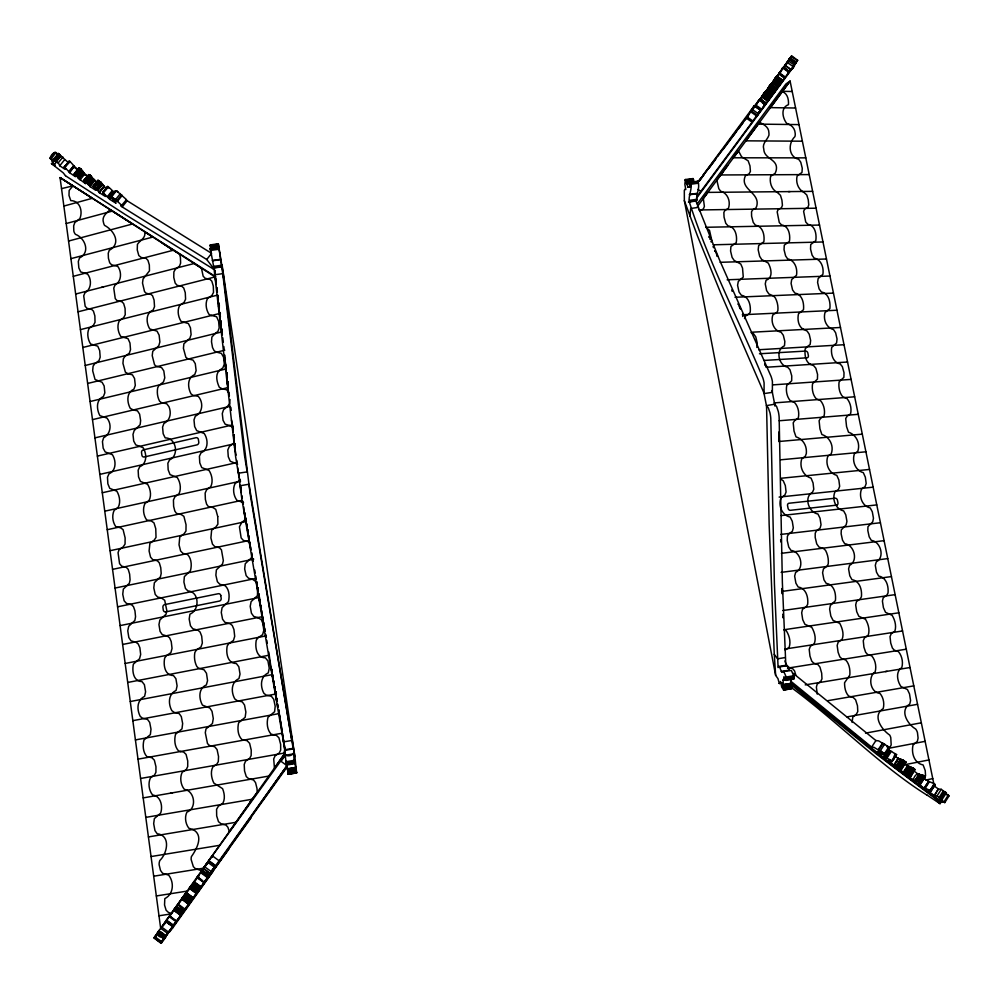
<?xml version="1.0" encoding="UTF-8"?>
<svg xmlns="http://www.w3.org/2000/svg" width="999" height="999" viewBox="0 0 999 999"><rect width="100%" height="100%" fill="white"/><g stroke="black" fill="none" stroke-linecap="round" stroke-linejoin="round"><path stroke-width="1.5" d="M249.038 537.462L248.926 536.625L249.238 538.436M738.835 305.682L740.009 308.204A6.181 1.548 82.2 0 0 739.772 307.655M217.258 864.547L193.269 897.764L186.613 892.894L190.247 887.799M273.227 680.606L271.79 672.19L272.24 674.625M293.032 748.363C298.152 756.405 281.194 759.452 284.727 749.762L293.032 748.363L293.294 749.325L250.162 494.105L223.314 274.413L218.294 243.731L210.302 244.93L211.301 252.36M240.235 480.894L240.272 481.83M782.417 594.118L782.342 590.446A5.544 1.374 79.9 0 0 782.167 589.01L782.067 588.573M210.727 247.777L218.681 246.528L222.752 273.651L244.505 455.444L247.165 471.89L238.324 473.226L235.639 456.78L213.936 267.969L221.89 266.858M945.578 793.218L949.05 795.891L944.779 802.609L940.696 799.25A9.278 1.523 33 0 1 941.17 799.275L942.169 799.375L946.365 792.744L944.579 791.633L940.396 798.376L936.4 795.566L934.165 795.554L928.733 791.383L928.858 790.384L930.818 791.408L935.101 784.69L934.34 783.74L928.67 781.38L924.137 788.261L918.019 783.616L919.342 783.653L918.893 782.729L920.728 783.815L924.987 777.234L922.951 775.236L920.691 774.65L916.445 781.268L920.691 774.65M709.053 237.375L709.14 236.301L709.527 237.225M227.585 381.968L228.247 387.887L227.385 382.08M91.708 177.023L87.025 183.254L91.359 176.623M684.352 200.674L775.649 675.386L777.984 678.658L779.307 683.478L780.581 681.518L781.717 687.137L783.803 690.034L783.216 684.352A4.271 1.011 79.2 0 0 783.091 681.805L783.99 676.685L786.138 680.369L794.043 679.033L794.267 677.06L791.37 670.454L781.505 671.74L779.57 666.932L778.82 666.47L778.096 667.557L774.412 583.853L770.803 418.693A9.678 2.498 81.3 0 0 769.929 412.649L768.306 407.854L766.42 405.519L764.035 393.481A14.286 3.646 81.5 0 0 763.211 391.196L720.916 293.556L697.577 236.226L684.352 200.674L684.315 190.359L685.114 189.148L685.801 189.585L684.852 184.39L685.364 179.52L693.156 178.546L693.993 182.48M193.269 897.764L191.246 900.286L184.565 895.341L183.604 896.503M688.398 202.073L695.916 201.024L719.367 259.59L770.991 376.248A9.653 2.522 81.6 0 1 772.427 381.668L772.364 392.345L764.06 393.594L764.098 382.929A9.653 2.485 81.6 0 0 762.687 377.497C738.486 319.618 707.829 260.102 689.235 201.698C688.061 196.079 693.768 185.352 689.66 182.829C690.846 185.939 688.723 189.46 687.399 185.739A4.071 0.924 83.1 0 0 686.713 183.941L685.364 179.52M695.916 201.024L696.753 200.649C695.679 194.081 700.948 187.125 697.489 181.144M234.74 444.705L234.615 443.656M244.668 513.461L245.242 517.457M221.278 327.759L220.392 321.441A19.568 0.674 81.1 0 1 220.379 321.154M782.317 591.246L782.279 591.233A6.181 1.536 79.9 0 1 782.317 592.007L782.055 593.169L781.68 592.407M258.654 594.417L259.253 598.726M756.842 347.452L757.267 343.156L755.768 336.85L753.583 333.791L751.086 332.605M689.897 216.121L690.696 208.466L698.226 207.417M715.821 252.447L716.932 254.982A5.994 1.436 82.6 0 0 716.795 254.658M742.707 316.483L742.994 313.773M230.045 399.525L229.57 403.733L226.935 407.043M260.876 607.13L260.464 604.857L261.226 609.527M912.149 767.682L907.841 774.237L912.075 767.682L914.884 769.417L910.913 776.36L908.915 775.336L907.966 776.198L915.234 781.118L919.018 774.125L920.966 774.999M765.946 367.132L765.858 366.708A5.732 1.486 81.7 0 0 765.696 366.158M285.289 755.569L286.301 765.109L294.693 763.686L294.268 759.59L296.603 772.901L288.286 774.325L286.738 764.784M213.936 267.969L210.227 248.227L211.288 253.534M81.144 169.106L82.605 171.166L77.76 177.16L76.349 175.1L81.144 169.106L79.77 168.257L74.613 174.163L79.421 168.107L74.937 174.188M80.42 169.468L78.834 168.019L74.013 173.938L75.612 175.325L74.788 175.212L75.437 176.686L69.393 172.615L74.425 166.371L70.005 161.463L64.473 167.57L65.722 168.744L65.122 169.38L59.628 165.684L58.666 163.461L53.409 159.328L58.404 153.484L59.84 154.733L55.02 160.802M778.721 440.684L778.833 439.448A4.558 1.186 81.1 0 0 778.808 438.623L778.945 434.016A5.757 1.511 81.2 0 0 778.82 432.517L778.745 432.08M218.294 243.731L218.681 246.528M252.185 554.395L251.398 557.842L245.242 563.748L244.655 568.968L246.154 575.624L248.614 578.309L252.31 579.158M777.784 75.212L782.866 67.645L788.948 71.903L780.956 83.342L782.879 80.245L776.81 75.974L775.761 77.273L781.905 81.456L782.879 80.245M210.302 244.93L211.313 250.012M910.976 767.269L906.742 773.825M165.884 937.012L161.326 943.068L154.658 938.236L155.394 937.149M296.603 772.901L294.892 756.68L222.078 264.822M744.53 318.594L745.104 316.258L749.063 313.948L750.224 312.1C750.923 305.469 749.025 296.528 741.333 295.229L739.023 291.97L737.587 285.302L738.298 281.456L743.268 277.048L742.532 268.107L740.783 264.061L734.165 260.439L732.105 257.405L730.569 251.011L730.918 246.516L736.226 242.657C737.399 236.301 735.639 226.86 727.996 225.861L725.761 223.264L724.05 217.17L723.863 212.487L724.949 210.364L728.396 208.404C730.881 201.686 727.809 193.107 720.616 191.184L718.793 188.674L716.845 180.207L727.684 165.559M778.77 436.388L778.858 435.614A6.419 1.673 81.2 0 0 778.845 434.815L778.908 434.84M784.727 78.197L778.696 73.951M288.286 774.325L287.562 767.707M934.34 783.74L930.131 790.321L930.893 791.295M180.382 915.196L181.643 913.536L180.382 915.196L173.689 910.289L174.987 908.591L174.326 909.54M786.138 680.369L786.188 677.035L784.552 673.189L783.503 671.778L781.505 671.74M722.814 172.14L722.577 172.74A4.495 3.521 58.3 0 1 721.927 173.626L721.428 174.026M166.321 920.878L166.895 919.904L166.396 920.591M173.701 910.289L182.293 898.938M783.803 690.034L791.633 688.698L791.058 683.016A4.271 1.036 79.2 0 0 790.933 680.481L790.896 678.833M153.958 937.899L157.38 933.091L164.061 937.999L160.577 942.919L153.983 937.899L156.156 935.052M689.497 183.554L686.488 183.966L689.572 183.429M249.625 803.021L249.95 802.259A4.958 4.483 88.5 0 1 250.774 801.073L257.28 792.244L256.968 788.298L255.532 782.604L253.534 779.994L248.626 778.646L246.278 776.585L244.543 770.991L244.218 764.485L245.504 761.226L249.7 758.266L251.149 755.569L251.236 750.124L249.625 743.331L247.178 740.734L241.933 739.572C237.7 735.401 237.3 728.296 238.649 722.776L245.155 717.319L245.879 712.075L244.518 705.007L242.307 701.885L237.088 700.586L234.815 698.938C230.931 692.107 231.019 682.18 238.936 678.608L240.035 674.1L238.823 666.783L236.351 663.511C227.472 663.548 225.824 652.934 227.21 646.016L228.696 643.731L233.441 640.446L234.703 636.363L233.941 629.507L232.292 625.524L230.17 623.788L224.875 622.277L222.565 619.23L221.278 612.474L222.09 607.629L228.446 601.623C229.708 596.341 229.37 589.535 225.125 585.676L219.842 584.29L217.382 581.718L215.871 575.187L216.383 569.867L222.527 563.948L223.339 560.576L221.453 549.862L219.505 547.752L214.698 546.553L212.462 544.105L210.901 537.962L211.626 530.144L215.909 526.972L217.894 524.163L217.745 516.595M768.406 87.962L770.666 84.278L776.648 88.761L774.05 92.445L768.006 88.087L770.666 84.291M760.251 98.801L766.308 103.247L759.914 99.326L763.985 93.244M181.319 913.785L199.138 889.972A485.127 18.394 -53.6 0 0 206.006 880.344L225.449 853.021M781.73 69.78L790.122 57.717L796.191 61.975L795.167 63.611M752.909 121.004L760.601 109.902L757.092 115.172A25.125 0.774 -54.8 0 1 756.867 115.547L757.567 114.635L755.793 117.345A71.016 2.198 -54.9 0 0 757.567 115.01L760.689 110.14L754.545 105.832L752.497 108.491L754.545 105.832M782.654 67.932L788.81 72.203L787.649 74.151L796.191 61.963M792.507 68.644L794.442 65.734M759.24 100.287L760.227 98.976L765.996 103.584L771.178 96.016M795.042 63.599L788.998 59.353L791.683 55.869L797.652 60.302L792.894 67.67M924.35 778.583L925.549 775.823L925.236 770.604L923.113 764.934C914.172 763.261 911.088 752.934 913.074 744.942L917.332 741.37L918.081 738.074L917.469 732.667A8.704 6.781 77.2 0 0 915.646 728.995C907.517 724.287 899.262 710.426 909.764 704.045L910.576 700.561L909.515 693.905L907.442 689.522L900.923 686.475C897.626 681.68 895.728 673.551 900.124 668.818M166.146 920.691L169.88 915.983L176.423 921.19L180.719 915.234L181.231 913.898L174.538 908.99M166.296 921.041C164.423 927.347 148.714 935.002 164.061 937.999M772.964 81.593C790.059 89.46 768.543 84.428 774.2 79.745C790.833 88.049 769.18 82.617 775.724 77.323M181.593 899.3L182.904 897.614L182.667 898.401M184.553 895.391L186.501 892.869A18.407 0.649 -53.8 0 1 186.613 892.844M775.686 77.685L776.81 75.974M193.694 882.966L199.076 875.386L197.065 877.609L203.759 882.517L205.707 880.269L200.349 887.836L201.061 886.762L194.293 882.005L191.646 885.314L191.933 884.727L198.626 889.622L198.289 890.221L201.061 886.762M183.903 896.115L190.622 900.986L191.234 900.286M769.692 85.577C789.16 99.263 758.154 75.162 776.76 88.561M797.677 60.227L795.216 63.549M781.842 81.543L780.157 84.141M768.443 87.437L774.537 91.708M174.213 909.527L180.819 914.547M795.666 62.8L789.535 58.504M765.159 92.358L768.006 88.087M927.234 795.279C881.205 766.733 835.688 719.967 790.821 687.175M781.842 69.443C781.93 65.584 788.523 68.968 788.81 72.203M765.097 104.321L759.565 112.338M702.984 175.162L754.432 105.569L761.038 110.115M762.712 95.642L762.137 96.404L765.072 91.721L771.191 96.004L768.219 100.674L774.038 92.482M172.577 926.498L165.547 921.59L166.071 920.791L172.602 925.948L173.564 924.799L172.577 926.498L165.597 935.813L158.941 930.856M181.131 914.073L174.488 909.078M188.936 903.808L189.585 902.509L188.287 904.195L190.622 900.986L183.804 896.24M786.837 63.461L787.774 62.1M789.16 71.666L783.104 67.395M172.352 926.31L165.709 921.328L166.296 920.716M756.655 103.759L756.218 104.333L759.14 99.65L753.82 107.442M158.067 931.93C165.784 939.847 169.418 936.338 158.891 930.931M194.393 881.88L193.731 882.891M183.379 911.213L176.336 906.705L183.404 911.138M184.353 895.579L191.096 900.399M789.11 59.378L790.122 57.73M188.336 904.12L181.681 899.137L182.405 898.076L183.554 896.528L190.334 901.335M775.761 89.885L774.487 92.183L780.269 84.003M765.271 103.958C765.084 106.244 761.862 99.126 759.09 99.713M762.999 94.543L769.13 98.814M774.35 79.458L780.456 83.679M776.573 76.224L782.617 80.569M792.869 67.732L696.59 198.089M181.93 898.775L188.636 903.645M157.205 933.241L163.898 938.148L156.855 933.516M177.61 905.231L177.198 905.856L177.697 905.231C179.708 905.256 184.178 912.05 184.228 910.189M195.442 894.729L198.314 890.534L195.991 893.306L189.348 888.311L191.933 884.727M788.049 60.764L794.155 64.935M746.827 116.733L752.959 121.041L697.177 196.366M205.344 866.57L197.065 877.609M775.661 77.847L774.899 79.096L775.873 77.797M195.991 893.306L197.352 891.42L190.659 886.525M182.33 898.176L189.048 903.046L182.467 897.989M164.735 936.9L163.898 938.148M771.053 84.366L773.214 81.281M781.742 81.868L775.586 77.51M172.839 925.598L176.661 920.766M784.977 65.322L790.983 69.63L785.027 65.26M788.236 61.426L788.711 60.714M210.402 873.126L209.977 873.713L203.571 868.306M937.05 795.916L941.245 789.335L944.592 791.795M943.156 791.133L938.948 797.739M940.396 798.376L944.817 791.658M940.608 798.226L945.079 791.782M940.883 798.351L945.404 791.97M927.272 795.204L940.022 803.671L941.807 801.123M944.167 801.548L948.363 794.979M924.112 788.186L928.67 781.38M930.169 790.384L924.737 788.111L928.945 781.568M925.099 788.411L929.295 781.855M930.169 790.571L934.39 784.003M930.369 791.183L934.702 784.252M930.681 791.108L934.902 784.527M930.831 791.208L935.126 784.852L933.528 784.24M183.104 911.612L179.783 909.127M789.672 59.203L788.898 60.39M910.551 775.973L909.552 775.037L913.798 768.468M909.864 775.311L914.01 768.681M910.239 775.524L914.322 768.855M914.859 769.43L910.876 776.285M913.286 780.194C914.847 771.965 923.563 771.628 916.083 779.807M914.834 780.731L919.018 774.125M915.047 781.081L919.267 774.537M920.828 774.7C911.013 784.59 918.181 779.083 920.766 783.803M916.945 781.418L921.165 774.862M917.981 781.767L922.252 775.212M918.655 781.792L922.951 775.236M919.105 782.105L923.338 775.536M919.442 782.292L923.588 775.649M919.779 782.679L924.013 776.111M924.225 776.285L920.079 782.979L924.312 776.41M920.241 783.253L924.525 776.698M920.491 783.691L924.949 777.247M906.555 773.9L903.72 772.302A17.52 2.897 33.2 0 0 903.233 772.377L897.489 767.357L901.847 768.855L906.068 762.212L902.796 759.789L898.413 766.895L896.79 766.021L900.873 759.302L898.138 758.303L893.943 764.997L894.48 765.621L888.086 760.576L889.572 760.139L892.07 761.55L896.54 754.57L894.367 753.246A3.771 0.649 33.3 0 0 892.969 752.484C886.575 745.691 886.313 763.074 880.381 754.37A78.022 13.474 33.1 0 1 878.021 752.372C874.625 749.113 886.9 758.603 878.97 751.698A26.723 4.545 33.5 0 0 879.295 751.673L884.927 755.419L889.197 748.838L887.399 747.115M896.827 766.058L901.036 759.465M897.002 766.208L901.073 759.502M897.464 766.483L901.71 759.927L902.796 759.839L898.413 766.895M901.847 768.855L900.111 767.682L904.295 761.038M900.149 767.756L904.407 761.188M900.586 768.019L904.844 761.45M901.61 768.631L905.856 762.062M903.121 772.439L907.454 765.846A17.507 2.972 33.1 0 1 907.954 765.758L910.776 767.357M903.933 772.327L908.166 765.783M904.157 772.427L908.391 765.883M904.382 772.614L908.603 766.071M904.732 773.051L908.953 766.508M905.181 773.313L909.415 766.77M907.154 774.088L911.3 767.344L912.075 767.682M907.067 773.9L911.65 767.532M907.442 774.075L911.787 767.519M908.054 774.262L912.387 767.744M908.153 774.312L912.674 767.906M908.366 774.437L912.811 767.906M909.552 775.037L908.965 774.737L913.198 768.169M909.265 774.899L913.498 768.331M909.44 774.962L913.685 768.393M209.977 873.713L213.199 869.055L211.214 871.578L204.483 866.645L283.691 756.892A172.565 6.144 -53.8 0 1 285.115 755.519L281.793 760.239M896.54 754.57L892.207 761.163L890.109 759.814A3.771 0.637 33.3 0 0 888.698 759.053L885.813 757.854L890.072 751.298M886.063 758.016L890.321 751.46M886.787 758.378L891.046 751.822M892.095 761.538L891.57 761.063L895.104 755.519M893.606 758.004L895.029 755.818M891.77 761.413C893.943 759.839 895.666 754.195 896.478 754.582M896.79 766.021L894.23 764.984L898.326 758.366M894.442 765.122L898.675 758.578M896.353 765.721L900.599 759.165M896.627 765.871L900.873 759.302M203.759 882.504L212.013 871.44A81.831 2.66 -53.8 0 0 214.036 868.581C216.596 864.959 210.227 873.65 212.412 870.591M790.559 681.006L871.64 747.09L873.913 747.289L878.071 749.812L882.517 743.169L888.161 746.528L888.798 747.04L884.502 753.633L881.23 752.122L884.927 755.419M878.071 749.812L878.883 749.899L883.178 743.306M878.883 749.899L880.381 750.674L884.677 744.08M886.538 752.01L889.197 748.838M883.653 756.98L889.023 748.863M764.984 91.858L764.148 93.119L770.117 97.515M787.761 62.65L787.2 63.499M871.64 747.09L875.911 740.546L793.056 673.239M160.577 942.919L163.199 939.472L161.326 943.068M199.363 888.873L192.682 883.978M181.418 913.648L174.725 908.74M792.494 68.319L791.895 69.231L792.707 68.157M197.59 876.847L201.998 880.194M204.882 866.42L206.493 864.147L205.744 865.009M787.075 63.474L787.749 62.5M770.117 84.977L776.385 89.161M768.256 87.737L774.35 92.008M789.51 59.103L788.611 60.427L789.685 59.066M774.974 91.034L768.943 86.663M164.223 938.648L161.626 941.907L163.037 939.797M156.556 934.652L157.005 933.99L156.531 934.577M213.237 869.255L214.086 868.069A27.847 0.887 -53.9 0 1 214.111 868.069L210.589 872.864M766.308 103.247L762.312 108.616L765.047 104.258L760.202 100.887M156.381 934.914L154.945 937.025L156.393 935.389M789.984 58.404L791.545 56.144M174.4 909.864L169.88 915.983M191.308 886.101L190.347 887.449M163.749 939.647L164.236 938.948M751.76 109.965L750.037 112.462M754.432 105.569L752.047 109.341M785.414 77.135L779.357 72.89M245.954 518.918L241.908 522.415M204.508 866.945L203.272 868.805M774.637 91.533L768.543 87.263M65.472 175.737L125.287 214.548L213.536 269.156A160.714 26.636 38.6 0 0 211.451 265.647L206.743 259.515L122.19 206.93L121.104 205.969L126.511 199.65L116.471 190.709L111.613 196.716L114.198 199.388L110.215 197.178L115.434 201.199A26.186 4.421 38.4 0 0 115.572 201.548L112.587 199.95L116.096 203.197A74.438 12.725 38.8 0 1 113.087 201.411L109.778 199.35L102.86 192.357L107.692 186.376L109.603 187.987A3.684 0.624 38.6 0 1 110.789 189.061L114.198 192.395M203.883 867.969L205.257 866.058M286.301 767.007L273.751 784.752M215.896 276.848L60.052 177.597L160.677 928.396L187.125 891.108L156.331 895.953M211.451 856.817L201.611 870.691L195.379 868.631L193.369 866.707L191.159 859.59A9.553 8.541 87.5 0 1 191.408 856.618C196.728 849.075 204.096 835.451 193.007 829.545M251.398 800.511L229.333 831.618L227.909 827.259L226.061 825.149L221.041 823.738L218.481 821.653L216.671 815.921L216.571 809.352L218.331 806.268L222.914 803.146C225.287 798.701 224.375 793.169 222.577 788.648L213.861 783.091C211.476 778.233 210.24 771.815 212.887 766.857L216.783 764.198L218.294 761.688L218.544 756.543L217.07 749.575L214.698 746.703L209.465 745.516L207.492 743.556L205.294 732.717L205.969 728.958L212.412 723.551L213.287 718.568L212.038 711.363L209.89 708.041L202.46 705.132C198.739 698.513 198.302 688.361 206.343 684.964L207.555 680.669L206.493 673.314L204.096 669.829L198.601 668.231L196.815 666.483A20.442 18.519 -83.9 0 1 194.867 652.497L196.303 650.137L201.011 646.915L202.347 643.006L201.698 636.163L200.1 632.055L198.027 630.244L192.745 628.721L190.459 625.749L189.173 619.055L189.935 614.148C199.875 610.164 199.488 591.695 187.924 590.921L185.452 588.473L183.903 582.042L184.365 576.61L190.447 570.691C191.908 565.422 191.496 558.666 187.612 554.545L182.842 553.321L180.594 550.948L179.033 544.817L179.758 537L183.991 533.841L185.964 531.043L186.039 524.725L183.891 516.346L181.269 514.56L176.436 513.374L174.825 511.038L173.626 506.343L173.439 499.975L174.9 496.828L179.033 493.706C181.418 488.673 180.295 482.117 177.298 477.559L170.042 474.6L168.157 469.78L167.869 463.224L169.518 459.952C179.408 455.631 176.373 437.837 165.172 437.874L163.162 433.728L162.575 427.122L163.898 423.489C170.28 420.367 171.541 413.024 168.981 406.68L166.696 403.708L161.513 402.722L159.578 401.186A19.818 17.77 -71.5 0 1 157.692 387.862L158.878 385.577L163.486 381.93L164.773 377.859L163.811 370.891L161.576 367.57L156.344 366.271L154.545 364.772L152.223 355.632L152.76 351.286L158.779 345.766L159.877 341.983L159.128 335.152L157.043 331.144L149.788 328.983C146.066 322.989 145.467 312.987 153.122 310.065L154.533 306.631L154.071 300.025L152.522 295.679L150.512 294.106L146.316 293.344L144.543 291.646L142.507 283.042L143.044 279.008L149.475 270.841L149.338 264.947L147.952 260.352L146.079 258.354L141.184 257.48L138.811 255.544L137.25 249.925L137.425 244.38C139.985 240.185 146.341 238.037 144.605 231.756L152.859 237.063L70.917 258.654M190.409 887.587L191.221 886.438L190.359 887.449M282.342 772.826L286.8 766.508M286.838 767.357L221.666 858.116M160.677 928.396L285.165 752.934L279.583 715.047M208.966 860.726L215.672 865.634L285.127 768.306M261.975 801.36L273.988 784.627M234.94 839.447L287.013 765.671L280.269 760.763M251.311 817.494L213.274 870.391M228.808 849.237L164.498 938.273M211.214 871.578L215.672 865.634M213.049 871.415L172.69 927.959M161.875 927.209L168.531 932.092M785.052 66.571L785.664 65.709M189.785 902.784L194.83 895.778M186.064 908.353L188.774 904.582M175.087 908.203L181.781 913.111M186.451 907.654L161.738 941.707M181.855 914.023L162.762 940.471M169.518 931.967L172.59 928.059M205.594 865.621L207.392 863.173A27.847 1.011 -53.9 0 1 207.417 863.161L205.732 865.696M789.797 58.966L784.203 66.621M780.319 72.128L781.855 70.03M785.226 65.622L786.737 63.561M784.078 66.995L785.464 65.097M786.151 64.148L788.561 60.852M784.115 67.857L784.739 66.995M213.037 869.517L211.95 870.953M777.247 76.099L780.544 71.603M773.551 81.381L779.495 73.252M779.183 73.889L781.393 70.867M776.211 77.335L777.347 75.787M765.758 92.158L775.561 78.397M769.28 86.788L772.152 83.479M769.954 86.276L774.5 80.282M758.553 113.137L759.565 111.726M802.384 141.196L745.941 140.834L759.602 122.34C763.923 124.638 768.943 126.948 768.918 133.004A8.516 6.531 58.3 0 1 768.868 135.427C767.244 140.022 761.8 143.594 763.798 149.226C764.06 159.59 779.282 158.878 776.048 171.029L775.162 173.277L770.641 176.311C769.305 181.868 771.34 189.123 776.598 192.02M795.591 108.029L770.479 107.617L790.084 81.069L933.978 784.565M763.561 94.942L766.308 91.234M767.869 88.874L759.565 100.1M759.764 100.3L763.785 94.843M767.769 89.435L769.867 86.576M697.389 206.556L790.084 81.069L785.901 83.991L697.265 203.871M99.45 192.545L96.041 188.811L101.161 182.442L104.383 186.563L99.45 192.545L98.789 192.283L105.357 196.478L102.835 192.357M764.859 92.745L762.824 95.492M760.139 99.563L762.649 96.179M751.748 109.753L750.948 110.852A25.125 0.874 -54.9 0 1 750.724 111.239L751.523 110.277M754.257 107.23L758.691 101.286M753.321 108.741L754.894 106.643A417.17 15.996 -55.3 0 0 756.543 104.42M794.442 65.722L792.719 68.132M734.377 133.804L743.543 121.553M733.116 135.752L740.134 126.386M757.042 103.234L758.778 100.924M736.475 131.568L722.951 149.6M738.236 129.221L749.799 113.187M747.252 116.871L749.063 114.448M740.858 125.699L742.632 123.339M745.279 119.793L747.926 116.259M191.308 886.063L189.373 888.311M198.626 889.634L197.053 892.457L197.864 891.308M91.97 177.347L87.4 183.679L89.86 185.964A17.095 2.81 38.7 0 1 90.035 186.513L95.704 190.297L93.082 186.201L97.964 180.232L101.161 182.442M92.245 177.697L94.668 180.045A17.083 2.872 38.8 0 1 94.843 180.594L90.06 186.676M698.925 180.532L700.898 177.922M712.749 162.637L698.289 181.843M722.939 149.051L699.275 180.782M715.734 159.203L709.278 167.795M717.819 156.131L733.466 135.027M699.263 181.106L703.758 175.125M206.368 864.922L205.831 865.621M155.694 936.75L156.368 935.863M204.483 866.645L208.154 862.574L207.792 863.099A79.895 2.947 -53.8 0 1 206.805 864.51M154.72 938.223L155.295 937.512M758.541 113.162L760.689 110.14M169.293 916.795L176.036 921.59M154.795 938.136L161.401 942.981M206.743 259.515L211.588 253.346L125.924 199.987M776.36 76.473L782.492 80.694M121.104 205.969L121.216 204.92L116.833 200.724L121.666 194.718M117.27 201.536L122.115 195.529M122.19 206.93L126.998 200.949M102.934 193.044C110.365 186.064 108.729 182.992 102.71 192.807M107.33 196.703L112.138 190.747M107.917 197.29L112.737 191.321M108.154 197.465L112.962 191.508M109.241 198.102L114.048 192.133M109.341 198.214L115.047 191.184L115.984 191.571M110.29 197.377L115.047 191.184M110.552 197.652L115.122 191.383M109.778 199.35L111.701 196.978M116.833 200.724L115.584 199.55L120.429 193.531M90.097 176.348L89.448 175.836M88.874 185.29L93.681 179.358M89.336 185.439L94.143 179.508M89.573 185.564L94.381 179.633M89.748 185.752L94.555 179.832M93.082 186.201L98.002 180.369M96.041 188.811L94.243 187.088L99.063 181.131M94.618 187.412L99.6 181.493M96.229 188.312L101.049 182.355M96.766 189.598L101.586 183.641M97.165 189.935L101.985 183.991M97.403 190.06L102.26 184.128M97.59 190.16L102.398 184.216M97.815 190.372L102.622 184.428M99.126 192.083L103.933 186.151M99.438 192.345L104.121 186.289M76.698 175.787L81.518 169.855M77.435 176.736L82.255 170.817M82.268 171.091L83.754 172.652L78.946 178.571L77.422 176.973L82.617 171.216M77.697 176.973L82.505 171.054M91.658 176.91L86.901 183.004L91.384 176.586L88.936 174.613L83.704 180.469L85.34 182.055L85.577 183.716L78.446 178.334L83.754 172.652M78.559 178.521L83.254 172.427M78.446 178.334L83.704 172.665M79.995 179.92L84.79 174.013L83.354 172.602M83.791 180.432L88.961 174.713M84.141 180.694L89.473 174.85M86.563 182.53L84.728 180.869L89.648 175.012M84.915 181.031L89.735 175.1L84.99 181.106M85.24 181.231L90.072 175.287M85.439 181.431L90.172 175.362M85.464 181.468L90.297 175.524M85.727 181.693L90.547 175.749M86.126 182.068L90.834 175.961M86.214 182.18L90.971 176.174M86.401 182.33L91.221 176.398M87.437 183.804L92.245 177.872M88.486 184.94L93.294 179.021M64.473 167.57L68.881 161.201L69.83 162.362M64.048 167.12L69.381 161.351M64.148 167.12L69.206 161.276M64.373 167.195L70.005 161.463M64.972 167.47L68.844 171.691L73.664 165.784M68.844 171.691L74.026 166.009M69.493 172.615L74.276 166.196M74.213 174.138L79.033 168.207M75 174.226L80.107 168.456M75.275 174.388L80.569 168.644M75.737 174.575L80.769 168.843M55.782 152.46C50.162 152.285 46.791 166.608 55.782 152.46L58.541 154.683M50.961 158.354L54.121 160.814A9.041 1.461 38.9 0 0 53.896 160.34L58.654 154.121L58.242 153.421M54.383 159.94L59.216 154.033M54.658 160.19L59.503 154.271M54.87 160.402L59.715 154.495M55.956 161.826L60.789 155.931L59.853 154.895M56.081 161.826L60.914 155.931L68.182 162.462M65.447 175.662L63.224 172.852L51.311 163.449L53.834 165.172L55.807 162.887M58.129 162.962L62.949 157.055M59.74 165.797L64.51 159.852M53.909 165.222C57.892 167.445 50.687 161.276 52.073 160.976A7.355 1.186 38.8 0 1 52.66 161.301L53.784 161.85L49.95 158.242L54.77 152.36L56.955 154.296M806.93 346.915L810.139 344.505L810.639 340.497L809.227 334.24L807.117 331.044L803.671 329.433M203.958 882.267L197.303 877.322M183.042 897.214L189.76 902.085M786.163 665.671L787.387 665.609L789.347 670.416M776.211 76.673L782.317 80.919M782.142 81.131L775.986 76.948M182.317 912.387L175.637 907.492M241.758 522.44L239.435 526.81L241.146 537.924L243.394 540.434L248.264 541.62L250.212 543.693M219.068 370.617C215.085 375.174 216.995 382.367 219.33 387.3L222.402 388.911M202.572 870.416L209.315 875.249M900.411 668.756L901.847 667.432C903.296 662.175 901.972 655.706 898.401 651.573L894.317 650.174L892.407 648.064L890.721 643.044L890.022 636.625L891.22 633.741L894.829 631.243C896.627 626.036 894.904 619.954 892.157 615.359L885.526 612.337L883.416 607.654L882.417 601.098L883.203 597.789L886.8 595.179L888.024 593.006C888.71 586.013 886.375 577.434 878.645 576.011L876.485 572.152L875.299 565.334L876.273 561.838C885.151 557.467 880.656 541.421 871.34 540.397L869.192 536.85L867.819 530.531L867.981 526.673L872.739 521.765L873.463 518.219L872.302 511.788L870.216 507.929C862.149 506.193 858.641 496.403 861.5 489.173L865.122 486.538L866.195 483.504L865.334 477.185L863.323 472.664C855.369 470.579 851.81 461.138 854.445 453.708L857.754 451.373C860.614 443.356 856.205 434.665 848.488 432.192L846.553 426.561L845.703 418.519L847.152 416.171L850.561 413.873C851.785 408.728 850.424 402.609 846.99 398.564L842.881 396.878C839.297 392.994 838.373 386.975 839.11 381.868L843.88 377.347L844.018 372.727L842.344 366.608L840.134 363.911C832.854 362.6 830.644 353.933 831.692 347.402L836.575 342.969L837.05 339.011L835.639 332.804L833.566 329.62C826.373 327.734 823.001 319.605 824.999 312.537L829.894 308.541C830.556 302.123 828.82 293.306 821.365 291.958L819.105 288.911L817.594 282.467L818.144 278.596L822.901 274.288C823.95 267.482 821.253 259.64 814.085 258.029L812.1 255.17L810.539 249.076L810.726 244.505L815.771 240.722C816.782 234.665 815.284 225.362 807.929 224.363L805.718 221.978L803.621 211.376L804.595 209.203L807.866 207.317L808.765 204.92L808.241 199.75L806.792 195.017L803.258 191.758M873.7 673.189L875.161 671.84C876.647 666.545 875.336 660.002 871.715 655.844L867.544 654.42L865.621 652.272L863.923 647.152L863.261 640.709L864.51 637.837L868.168 635.339C870.042 630.119 868.293 623.963 865.546 619.318L858.84 616.296L856.705 611.663L855.681 604.994L856.455 601.623L860.139 598.963L861.413 596.765C862.149 589.735 859.802 581.018 851.972 579.645L849.799 575.799L848.588 568.906L849.562 565.347C858.591 560.988 854.17 544.68 844.704 543.706L842.519 540.172L841.133 533.791L841.295 529.87L846.153 524.875L846.927 521.316L845.766 514.822L843.656 510.914C835.514 509.165 831.917 499.325 834.864 492.007L838.536 489.36L839.659 486.326L838.848 479.982L836.812 475.374C828.783 473.264 825.124 463.786 827.821 456.243L831.193 453.883C834.227 445.791 829.62 436.925 821.877 434.515L819.942 428.821L819.105 420.704L820.579 418.344L824.063 416.009C825.311 410.814 823.975 404.595 820.454 400.562L816.283 398.851C812.686 394.917 811.737 388.848 812.562 383.703L817.432 379.145L817.569 374.438L815.871 368.294L813.623 365.609L810.526 364.423M783.054 680.169L785.776 679.632M233.891 443.032L229.333 446.503L227.797 449.987L228.272 456.718L230.27 461.276L237.65 464.173M86.513 291.558L84.79 293.069L83.716 295.866L85.177 306.306L87.1 308.404L91.521 309.278L93.444 311.139L94.868 315.934L95.03 322.29L93.406 325.337L89.123 328.321C86.751 333.179 87.762 339.523 90.597 343.993L97.765 346.178L99.688 350.637L100.187 357.167L99.001 360.627L94.693 363.773L93.094 366.171L92.67 370.766L95.055 379.508L102.073 382.267L104.146 385.939L104.845 392.794L103.409 396.528C95.829 399.75 96.516 409.528 99.912 415.671L106.98 418.069C112.113 424.388 110.714 434.016 103.621 437.749L102.447 441.57L103.172 448.164L105.195 451.923L112.412 454.732C116.321 460.864 116.321 470.641 109.003 473.826L107.48 477.222L107.867 483.828L109.753 488.349L116.883 491.233C119.605 495.891 120.829 502.41 118.194 507.317L114.161 510.352C111.738 515.397 112.562 522.19 115.834 526.685L120.567 527.809L123.089 529.645L125.125 537.874L125.05 544.08L123.152 546.878L118.968 549.937L118.069 552.709L119.568 563.636L121.678 566.158L126.324 567.345L128.222 569.343L129.633 574.125L130.082 579.882L129.333 583.291L123.339 589.098L122.74 594.255L124.126 600.786L126.473 603.421L131.581 604.77L133.491 606.655L134.952 610.826L135.552 616.72L134.853 620.454L128.696 626.298L127.76 630.831L128.846 637.587L131.006 640.821L136.164 642.407L138.249 643.993L139.872 647.739L140.672 654.445L139.56 658.703L133.391 664.135C131.93 670.841 133.229 681.543 141.983 681.58L144.393 684.665L145.592 691.808L144.593 696.378C136.888 700.024 136.576 709.577 140.297 716.483L142.507 718.181L147.565 719.455L149.688 722.427L150.999 729.233L150.362 734.602L143.968 739.997C142.545 745.429 142.957 752.309 146.878 756.593L151.91 757.741L154.345 760.139L155.956 766.708L155.919 772.264L154.545 775.037L150.437 777.921C147.939 783.116 148.863 790.296 152.46 794.779L154.595 795.566M116.571 283.816L114.835 285.339L113.761 288.162L115.26 298.639L117.208 300.749L121.691 301.623L123.639 303.509L125.075 308.391L125.237 314.735L123.589 317.757L119.306 320.716C116.871 325.587 117.932 331.98 120.779 336.463L127.997 338.624L129.97 343.019L130.519 349.613L129.358 353.134L125 356.331L123.376 358.716L122.939 363.324L125.362 372.127L127.909 373.688M873.401 673.251C868.206 679.345 870.853 692.594 879.894 693.381C883.416 697.327 884.552 703.496 883.216 708.553C871.827 715.659 881.63 729.595 889.697 735.077A9.141 7.193 77.5 0 1 890.783 737.687L891.17 744.804L890.159 747.165L888.448 748.338L925.136 741.333M63.874 206.056L92.358 198.289L72.952 185.876L69.156 190.472L68.993 195.417L70.767 200.599C79.92 200.649 83.029 211.214 79.845 218.644L74.813 222.577L73.664 225.849L73.814 231.006A8.442 7.368 -66.8 0 0 75.474 234.353C85.127 237.887 90.709 252.547 79.533 257.954L78.309 261.476L78.834 267.882L80.694 271.928L87.637 274.113C91.384 278.958 91.571 287.213 86.826 291.471M116.895 283.728C121.678 279.52 121.416 271.253 117.795 266.408L111.538 264.747L109.703 262.787L108.416 258.217L108.254 253.222L109.266 250.324C121.678 243.631 114.123 230.307 104.57 225.399A8.841 7.742 -66.1 0 1 103.609 223.014C101.336 216.708 106.356 213.162 110.19 209.715L132.492 224.001L68.569 241.046M214.96 333.629L211.875 337.088L211.501 341.77L212.512 347.502L214.073 350.624L215.959 351.96L221.366 353.371L223.539 357.13L224.313 364.111L222.852 367.894L219.143 370.604M237.637 481.78L239.285 480.469M806.905 346.915L805.157 348.963C804.582 354.258 805.194 361.713 810.501 364.423M226.873 407.055L223.514 409.74L222.278 413.586L223.039 420.304L225.175 424.213L229.845 425.574M176.411 906.63L183.129 911.5M237.562 481.793L235.077 483.603C232.505 488.711 233.479 495.691 236.863 500.237L238.636 501.048M785.189 650.074L789.073 647.452C791.058 642.095 789.347 635.701 786.45 630.956L784.078 629.72M215.047 333.579L217.919 331.456L219.181 327.959L218.631 321.316L216.621 316.758L211.663 315.472M699.862 210.839L703.371 208.891L704.395 206.418L703.333 198.501L707.854 192.395L812.637 191.371M887.786 748.688L888.423 748.351M783.104 684.715L790.971 683.366L783.141 684.69M928.471 781.293L923.813 778.358M705.656 227.285L819.53 225.062M887.861 750.461L888.873 750.361M104.383 186.563L103.596 186.351M61.538 188.624L72.952 185.876M66.209 223.526L112.338 211.101M75.662 294.031L103.409 286.875M73.289 276.311L173.414 250.212L179.683 254.221L180.432 257.705L180.619 263.112L179.508 266.121L175.449 269.193L173.876 271.878L173.764 277.36L175.175 283.079L177.173 285.364L181.743 286.251L183.741 288.012L185.265 292.67L185.589 299.176L184.066 302.397L179.62 305.482C177.01 310.352 178.197 316.858 181.056 321.391L188.411 323.564L190.459 327.859L191.096 334.603L189.91 338.224L183.878 343.806L183.416 348.314L185.876 357.33L187.75 358.728L193.057 360.102L195.267 363.648L196.129 370.641L194.743 374.55C187.013 377.784 187.6 387.6 191.046 393.893L193.032 395.329L198.277 396.353C203.571 402.285 202.884 412.662 195.292 416.221L193.993 419.917L194.643 426.561L196.703 430.644L204.221 433.504C208.304 439.56 208.566 449.65 200.986 452.884L199.4 456.256L199.775 462.874L201.723 467.569L209.066 470.492C212.05 475.087 213.262 481.718 210.714 486.75L206.568 489.86L205.145 493.069L205.382 499.45L206.593 504.12L208.229 506.443L213.124 507.617L215.772 509.428L217.745 516.583M101.548 287.375L194.181 263.511L201.436 268.157L203.172 276.236L205.22 278.346L207.655 278.808M78.047 311.813L215.085 276.91L216.221 284.615M80.432 329.62L217.757 295.067L218.257 298.476M82.83 347.477L220.429 313.274M85.24 365.459L221.79 331.93M87.65 383.454L224.787 350.187M90.072 401.523L225.861 368.993L225.337 364.298M92.495 419.63L228.321 387.512M94.942 437.862L229.77 406.381M97.378 456.093L232.642 424.925M99.838 474.375L233.891 443.893M102.298 492.757L235.252 462.937M948.875 795.978L947.314 795.104M104.758 511.176L240.584 481.131M107.243 529.707L241.783 500.362M110.065 550.699L246.428 521.441M112.562 569.368L249.3 540.459M115.072 588.049L253.721 559.153M117.582 606.805L255.444 578.521M925.723 780.057L932.766 778.621M120.105 625.599L259.403 597.452M122.627 644.467L262.138 616.708M904.769 764.71L928.945 759.939M125.175 663.461L266.371 635.814M127.722 682.454L269.343 655.169M130.27 701.523L272.515 674.575L273.264 678.933M132.842 720.654L276.473 693.893M865.521 733.129L921.34 722.801M135.414 739.909L279.37 713.536M137.999 759.153L282.255 733.191M847.002 716.895L917.557 704.307M140.584 778.471L285.165 752.921L274.45 768.031L273.701 758.94L275.075 755.868L279.32 752.921L280.682 750.049L280.644 744.342L278.908 737.761L276.398 735.364L271.166 734.203C267.083 729.882 266.521 722.814 268.019 717.245L274.6 711.713L275.187 706.218L273.726 699.3L271.453 696.34L266.196 695.104L263.923 693.343C260.077 686.325 260.277 676.548 268.269 672.901L269.243 668.219L267.919 660.938L265.384 657.829C256.456 657.916 254.895 647.102 256.281 640.209L257.804 637.974L262.6 634.652L263.798 630.431L262.962 623.576L261.276 619.667L257.792 617.569M885.439 671.59L910.039 667.507M268.743 776.086L143.194 797.901M827.821 700.686L913.798 685.876M285.702 761.787L294.106 760.364L293.669 754.158M786.188 677.035L794.105 675.699M285.914 763.174L294.33 761.75L294.106 760.364M786.363 678.396L794.267 677.06M788.398 679.183L791.008 678.746M286.151 764.472L294.543 763.049L294.693 763.686M782.941 680.207L785.564 679.757M786.363 679.695L794.267 678.346M779.232 683.416L781.817 682.979M779.307 683.478L781.905 683.041M287.55 769.717L295.866 768.306M783.316 685.526L791.146 684.19M287.612 770.154L295.941 768.743M783.378 685.951L791.22 684.627M287.749 770.891L296.066 769.48L287.762 770.991M783.341 686.7L791.196 685.464L783.366 686.788M287.912 772.215L296.241 770.803M783.778 687.936L791.608 686.6M287.974 772.677L296.303 771.253M783.89 688.361L791.732 687.037M288.062 773.226L296.391 771.802M783.965 688.898L791.807 687.562M288.174 773.863L296.503 772.452M783.965 689.547L791.807 688.211M288.324 774.2L296.641 772.776M783.416 689.984L789.934 688.873M145.804 817.382L252.31 799.237M785.326 657.529L777.522 658.841L774.275 654.308L769.143 524.363L766.608 408.504A14.286 3.659 81.4 0 0 766.42 405.631L774.7 404.208L776.635 406.581L778.271 411.376A9.665 2.535 81.3 0 1 779.145 417.407L782.367 582.554L785.838 665.509M778.82 666.47L786.638 665.147M284.727 750.374L293.032 748.963M779.57 666.932L787.387 665.609M285.302 755.256L293.631 753.858M781.393 671.465L789.235 670.142M805.219 684.889L887.1 671.291M148.426 836.925L235.951 822.302M170.579 793.119L172.565 792.794M151.049 856.555L219.618 845.316M787.487 668.169L906.293 649.188M153.684 876.21L203.359 868.231M158.991 915.783L170.916 913.948M785.014 649.025L902.559 630.956M783.89 629.757L898.85 612.799M782.804 610.526L895.129 594.642M213.474 266.396L221.453 265.284M689.597 200.312L697.127 199.276M213.761 267.732L221.741 266.621M689.235 201.698L696.753 200.649M210.352 245.367L218.331 244.268M685.127 180.12L693.356 178.958M210.414 245.829L218.394 244.73M685.938 180.432L693.468 179.395M210.489 246.278L218.456 245.18M686.001 180.869L693.518 179.845M686.063 182.205L693.693 181.294M210.202 248.389L218.744 247.078M686.338 182.692L697.864 181.244M213.486 248.189L218.793 247.452M686.425 183.067L693.943 182.03M210.302 249.288L218.356 248.177M690.659 183.129L698.251 182.08M210.452 250.437L218.506 249.325M690.958 184.216L698.563 183.179M687.986 186.726L691.008 186.313M687.799 186.963L690.821 186.538M212.45 260.439L220.454 259.34M689.422 194.418L696.977 193.369M212.512 260.789L220.504 259.69M689.435 194.768L696.977 193.719M781.668 591.458L891.445 576.585M740.047 308.104L740.321 308.616A5.544 1.386 82.2 0 1 740.546 309.278M781.143 572.377L887.761 558.591M944.942 792.682L944.917 792.719A9.278 1.548 32.9 0 1 945.366 792.719M781.405 553.321L884.09 540.659M780.694 534.44L880.419 522.727M781.293 515.559L876.772 504.907M779.12 497.09L873.151 487.162M781.006 478.271L869.517 469.443M780.731 459.802L865.908 451.798M778.708 441.521L862.299 434.153M779.17 420.766L858.241 414.323M774.163 402.909L854.657 396.803M773.263 384.852L851.098 379.395M759.477 353.771L805.806 351.061A2.248 1.773 64.7 0 1 807.879 353.134L808.378 355.656A2.26 1.773 64.8 0 1 806.942 357.829L764.185 360.439M767.032 367.207L847.552 362.013M758.691 349.75L844.005 344.73M752.397 332.18L840.484 327.485M742.294 314.76L836.962 310.239M735.002 297.265L833.453 293.107M727.16 279.795L829.957 276.024M720.117 262.312L826.473 258.991M713.211 244.805L822.989 241.97M716.945 254.895L717.207 255.419A5.37 1.299 82.6 0 1 717.482 256.368M698.813 209.965L816.083 208.204M720.716 174.962L809.215 174.588M788.361 191.608L790.009 191.608M945.529 792.744L946.365 792.806M805.793 157.867L733.403 157.792L738.498 150.911L741.595 156.793L748.151 160.814L749.974 165.884L750.411 171.441L749.088 173.801L745.391 175.799C739.173 189.548 760.439 192.32 756.743 206.106L755.831 208.104L752.672 209.84L751.523 211.8L751.598 216.184L753.234 222.39L755.406 225.2C762.924 226.286 764.822 235.339 763.848 241.77L758.653 245.592L758.179 249.812L759.652 256.293L761.688 259.49L768.219 263.049C771.141 268.369 773.526 277.759 766.058 280.269L765.259 283.903L766.595 290.559L768.868 293.968L773.688 296.129L775.336 297.927A19.106 15.147 62.7 0 1 777.846 310.652L776.76 312.575L772.889 314.822C770.504 321.591 773.588 330.657 781.131 332.267L783.303 335.252L784.839 341.471L784.477 345.804C775.224 349.662 778.483 365.497 787.674 367.207L789.984 369.78L791.745 375.861L791.683 380.781L786.75 385.427C785.726 390.584 786.787 396.653 790.246 400.711L794.517 402.472C798.238 406.431 799.487 412.799 798.288 418.044L794.767 420.442L793.206 422.789L794.018 431.056L795.991 436.825C803.084 439.21 807.092 445.679 806.318 453.583L805.244 456.381L801.785 458.803C799.138 466.595 803.046 475.824 811.063 478.121L813.061 482.954L813.773 489.26L812.537 492.182C803.508 496.953 808.603 512.487 817.944 513.998L820.042 518.256L821.028 524.75L820.104 528.109L816.345 530.993L815.221 533.229L815.196 537.437L816.732 543.893L818.993 547.077L823.725 548.676L825.574 550.424A19.668 15.784 71.5 0 1 828.258 563.761L827.347 565.871L823.451 568.893L822.589 572.764L823.95 579.795L826.223 583.366C834.227 584.527 836.175 593.781 835.414 600.649L830.356 605.456L829.645 609.128L830.831 616.071L833.029 620.367L839.797 623.401C842.294 628.159 844.292 634.39 842.007 639.535L838.186 642.157L837.162 645.466L838.099 652.26L839.834 656.867L841.807 658.716L845.716 659.989C849.4 663.86 850.224 669.892 849.824 675.062L844.567 682.729C844.517 687.387 845.366 692.557 848.663 696.028L853.258 697.502L855.594 699.775L857.492 705.781L857.779 711.538L856.355 714.21L852.809 717.02L852.085 722.439M758.278 124.126L798.988 124.6M782.529 91.296L792.219 91.508M892.269 761.151L891.57 761.063M222.452 388.898L226.661 389.722L228.921 393.032L229.37 395.629M133.391 409.965L137.475 410.826L139.623 414.173L140.634 420.604L140.122 424.712L134.166 430.619L132.979 434.453L133.716 441.083L135.764 444.867L143.057 447.652C146.94 453.746 147.178 463.611 139.685 466.82L138.149 470.204L138.524 476.81L140.434 481.418L147.627 484.303C150.437 488.948 151.661 495.504 149.063 500.462L144.98 503.508C142.495 508.566 143.369 515.422 146.666 519.93L151.461 521.078L154.008 522.902L155.757 528.746L156.019 537.425L154.108 540.234L149.887 543.331L149.088 550.986L150.562 557.13L152.722 559.627L157.405 560.814L159.328 562.862L160.764 567.744L161.189 573.463L160.427 576.848L154.37 582.692L153.796 587.924L155.232 594.442L157.63 597.04L161.139 597.852M238.861 501.048L243.556 502.597M180.394 751.51L183.591 752.022L186.064 754.382L187.725 760.926L187.712 766.57L186.351 769.392L182.18 772.302C179.658 777.522 180.632 784.752 184.253 789.247L186.401 790.034M791.633 688.698L790.659 687.849M192.819 829.52L188.848 828.221C185.464 823.875 184.44 817.095 186.925 812.112C196.378 808.753 195.105 793.755 186.751 789.984M211.551 315.472L209.153 314.548C206.131 310.052 205.045 303.534 207.467 298.564L211.875 295.504L213.511 292.432L213.299 286.076L211.813 281.144L209.815 279.221L207.742 278.808M127.947 373.688L132.442 374.875L134.553 378.509L135.302 385.402L133.891 389.198C126.274 392.432 126.885 402.21 130.32 408.416L133.367 409.977M257.73 617.582L253.734 616.42L251.436 613.211L250.212 606.331L251.111 601.635L257.467 595.641L257.667 587.4M88.524 174.575L89.073 175.374M895.991 754.832L894.517 753.908M229.907 425.562L232.705 427.048M173.414 250.212L171.566 249.25A4.633 4.121 -65.8 0 1 170.517 248.576L162.163 243.019M705.993 227.36L709.54 230.444L711.8 240.484M154.92 795.504C161.363 798.164 162.75 807.267 160.614 813.174L154.37 818.593L153.671 823.676L154.957 830.619L157.18 833.74C170.929 835.426 167.47 853.246 159.84 860.476A9.116 8.104 88 0 0 159.141 864.784L160.464 870.316L162.55 873.263L168.706 875.149C174.375 882.567 173.589 894.192 164.81 898.625L164.535 905.007L166.121 910.251L168.519 912.487L171.279 913.448M903.433 761.463L906.093 762.287M161.176 597.839L164.71 600.299L166.783 610.426L166.084 614.16L159.877 620.004L158.953 624.587L160.065 631.368L162.25 634.602L167.507 636.188L169.593 637.812L171.241 641.608L172.04 648.363L170.904 652.597L166.221 655.881L164.685 658.079C163.224 664.872 164.673 675.549 173.476 675.549L175.899 678.708L177.098 685.901L176.074 690.446C168.257 694.093 168.057 703.708 171.816 710.614L174.063 712.312L179.196 713.598L181.319 716.633L182.655 723.538L181.98 728.858L175.549 734.24C174.138 739.697 174.55 746.64 178.559 750.911L180.369 751.523M53.796 160.04L53.359 159.353M252.347 579.158L255.956 581.655L256.993 584.49M780.756 541.92L780.669 539.672M914.797 780.669L916.745 781.555M940.022 803.671L936.325 800.611L940.771 801.847A12.862 2.11 33.1 0 0 941.458 802.11L942.232 802.297L941.695 801.635A7.555 1.236 33.1 0 0 941.158 801.148L940.159 800.174L944.779 802.609M802.984 191.758C797.789 188.799 795.691 181.643 797.115 176.061L801.997 172.377L802.259 168.219L800.761 162.225L798.713 159.303C788.261 156.831 787.999 143.094 794.854 136.701A8.104 6.169 58.7 0 0 795.179 133.242C794.892 128.134 791.208 124.663 786.638 123.339C782.404 117.832 780.456 107.567 788.461 104.645C788.81 99.713 787.612 93.394 782.267 91.658M884.702 756.93L885.813 757.854M776.897 192.02L780.456 195.317L781.917 200.087L782.429 205.307L781.493 207.717L778.159 209.628L777.172 211.85L779.282 222.54L781.518 224.912C788.948 225.886 790.459 235.264 789.422 241.371L784.29 245.167L784.04 249.688L785.589 255.881L787.587 258.816C794.829 260.439 797.639 268.306 796.515 275.225L791.683 279.545L791.083 283.416L792.569 289.922L794.842 293.044C802.372 294.393 804.183 303.221 803.496 309.727L798.513 313.786C797.227 319.081 798.238 326.798 803.633 329.433M945.678 794.217L946.428 794.605M886.912 746.003L888.798 747.04M100.449 183.666L100.974 184.078L100.275 183.366M941.245 789.335L938.348 789.01L934.29 795.616L938.411 789.023L934.589 786.25M875.911 740.546L878.558 740.871A3.659 0.637 33.3 0 1 879.757 741.508L882.367 743.219M106.656 188.349L103.546 186.376M111.613 196.716L115.584 199.55M215.072 276.91L60.052 177.597L72.527 185.589M170.03 248.052L172.265 249.488M924.712 777.122L923.65 776.51M94.855 180.757L97.04 182.193M84.79 174.013L88.337 176.423M880.381 750.674L884.502 753.633M78.621 169.768L76.299 168.182M780.831 479.145L783.278 480.819L785.326 485.564L786.088 491.983L784.877 495.029L781.043 497.789C777.971 505.382 781.855 515.259 790.159 517.082L792.282 521.303L793.306 527.859L792.369 531.306L788.561 534.19L787.374 536.388L787.249 540.521L788.723 547.027L790.983 550.412C800.723 551.286 804.932 568.156 795.641 572.402L794.642 576.111L795.903 583.179L798.151 586.987C806.205 588.299 808.478 597.302 807.642 604.42L806.318 606.593L802.509 609.303L801.673 612.812L802.721 619.68L804.907 624.275L811.787 627.347C814.535 632.08 816.383 638.423 814.247 643.693L810.389 646.303L809.202 649.412L809.964 656.106L811.7 661.063L813.673 663.111L817.944 664.547L819.967 667.145L821.678 673.189L821.977 678.821L820.716 681.418L817.194 684.128L816.383 687.112L817.244 694.13M83.978 174.076L87.325 176.348M941.195 798.551L942.169 799.375M72.927 166.471L77.223 169.43M75.624 167.72L74.425 166.371M791.283 56.331L797.339 60.564M789.335 58.791L795.391 63.037M789.16 59.053L795.216 63.299M786.912 62.2L792.981 66.446M779.133 73.189L785.189 77.435M778.97 73.414L785.027 77.66M778.833 73.614L784.889 77.86M775.536 77.585L781.63 81.856M775.074 78.359L781.156 82.617M773.089 81.481L779.145 85.739M771.94 83.167L777.996 87.413M769.992 85.165L776.148 89.361M775.961 89.61L769.854 85.327L775.886 89.71M769.467 85.889L775.574 90.172M769.28 86.151L775.324 90.522M774.874 91.196L768.793 86.888L774.824 91.271M767.869 88.362L773.95 92.632M766.97 89.71L773.039 93.968M766.67 90.122L772.751 94.393M766.47 90.347L772.552 94.618M766.333 90.522L772.427 94.793M766.183 90.747L772.264 95.017M765.596 91.746L771.678 96.016M764.934 91.896L771.053 96.191M764.285 92.82L770.404 97.115M763.948 93.282L770.054 97.577M763.086 94.405L769.205 98.701M762.874 94.893L768.98 99.188M762.249 95.829L768.343 100.112M761.95 96.254L768.056 100.537M761.8 96.441L767.944 100.687M761.713 96.553L767.819 100.837M761.538 96.803L767.644 101.086M760.027 99.113L766.221 103.259M762.424 102.922L764.884 104.645M755.556 104.895L761.675 109.191M755.082 105.594L761.201 109.89M754.42 106.044L760.564 110.365M751.835 109.141L758.004 113.474M750.848 110.564L757.017 114.897M750.286 111.488L756.443 115.809M746.016 117.907L752.147 122.215M698.064 189.423L700.586 191.196M940.234 801.473L894.629 767.469A456.318 88.923 31.5 0 1 886.213 760.876L790.459 683.229M212.737 856.106L219.405 860.976M208.641 861.013L215.359 865.921M207.68 862.262L214.398 867.182M203.471 868.568L210.177 873.463M202.298 870.604L209.028 875.424M201.411 871.865L208.079 876.747M201.224 872.115L207.904 876.997M200.762 872.714L207.442 877.597M197.327 877.085L204.108 882.08M194.193 882.129L200.949 886.95M194.043 882.342L200.699 887.224M193.044 883.466L199.725 888.361M192.869 883.703L199.55 888.598M192.757 883.865L199.438 888.748M192.52 884.202L199.201 889.085M192.208 884.615L198.888 889.51M192.757 886.125L197.215 889.397M190.534 886.737L197.215 891.632M190.222 887.124L196.915 892.032M189.51 888.086L196.204 892.994M942.107 802.147L893.568 765.796L791.233 683.004M937.424 800.174L876.623 754.22L790.334 684.215M186.426 892.944L193.082 897.826M186.289 893.106L192.957 897.989M186.089 893.381L192.757 898.263M185.702 893.968L192.37 898.85M185.389 894.392L192.058 899.275M183.504 896.602L190.197 901.498M183.267 896.915L189.96 901.822M182.967 897.302L189.573 902.309M182.68 897.714L189.373 902.609M182.617 897.801L189.298 902.709M183.017 899.749L188.586 903.833M178.421 904.32L185.065 909.19M181.718 909.028L183.941 910.651M175.886 907.254L182.567 912.162M175.374 907.816L182.068 912.724M175.312 907.904L182.005 912.811M175.275 910.489L177.597 912.174M174.975 910.901L180.544 914.984M169.668 916.27L176.336 921.153M166.508 920.116L173.202 925.024M166.333 920.416L173.027 925.336M165.834 921.165L172.565 926.085M160.702 928.308L167.395 933.216M157.892 932.079L164.585 937M157.667 932.379L164.36 937.299M154.783 936.612L161.476 941.52M157.118 939.447L161.526 942.681M913.885 770.941L917.494 773.651M108.441 187.675L109.241 188.299M907.342 765.908L904.669 763.835M241.271 489.785L240.771 487.3M94.243 187.088L93.344 186.326M887.437 747.677L888.673 748.726M894.267 755.569L898.713 759.115L898.138 758.303M900.111 767.682L898.538 766.408M116.471 190.709L118.069 192.158M227.622 383.441L228.259 387.624M98.127 180.482L99.475 182.293M781.717 591.221L782.017 588.548M715.184 251.099L715.272 251.199A18.981 4.545 82.6 0 0 714.859 250.774L714.847 250.749M234.578 444.031L235.277 448.364M913.66 769.08L915.121 769.754M771.74 390.559A14.273 3.721 81.5 0 1 772.327 392.22L774.712 404.37A14.273 3.721 81.4 0 1 774.849 406.031M717.22 256.281L716.783 255.519M245.629 519.243L246.291 523.226M764.747 364.323L764.859 364.535A6.394 1.661 81.7 0 1 765.122 365.085L765.334 365.197M259.59 600.162L260.227 604.083M782.729 617.232L783.179 617.906L782.729 614.235M713.024 246.578L713.586 247.727M272.39 674.937L273.114 678.783M221.266 326.91L220.791 325.037M710.901 241.283L711.201 242.008M261.226 608.591L260.976 606.992L261.251 608.803M764.759 364.061L765.084 364.997M272.565 674.924L272.602 676.748M731.73 289.972L732.217 291.408M274.5 686.725L274.8 687.899L274.663 687.175M284.727 749.762L285.015 750.724L241.92 499.65L237.675 467.744M784.927 660.901L786.201 664.847L788.186 667.057L792.519 668.493L794.555 670.903L795.841 675.174M227.685 383.067L227.522 382.105M244.718 512.762L244.718 513.498A24.975 0.949 81.3 0 1 244.867 514.335L245.267 516.833M239.223 475.861L239.285 477.185M737.774 304.033L737.786 304.058A19.58 4.87 82.1 0 1 737.961 304.183M247.19 526.71L247.215 527.26M258.941 596.478L259.265 597.739L258.654 594.055M226.336 371.253L225.899 369.006M271.666 669.892C271.328 666.982 272.115 672.102 271.666 669.867M709.789 238.611L709.989 239.335M227.535 383.554L227.71 385.289L227.322 382.18M275.936 695.192C274.925 690.534 277.784 706.118 275.712 695.042M272.577 676.673L272.365 675.636M286.101 761.8L285.851 761.001L286.214 763.648M227.397 382.904L226.973 378.808A20.205 0.724 81.2 0 1 226.96 378.446L227.26 380.419M233.267 431.618L232.517 425.911M234.365 444.43L235.252 449.625L234.865 446.665M274.213 684.115L273.664 681.755L274.288 685.826M275.249 688.673L274.9 686.725M221.915 331.631L222.228 333.167L221.666 329.133M260.864 607.067L260.839 606.518M276.099 695.666L275.936 694.255L276.236 695.991M221.516 329.308L221.741 330.394A23.189 0.812 81.1 0 0 221.703 329.807L221.653 329.383M221.091 325.799L221.278 327.46M247.377 530.044L248.276 533.791M234.266 442.008L233.953 439.947M235.14 448.701L235.264 449.4M244.842 515.796L246.091 522.989A21.016 0.787 81.3 0 0 246.254 523.776L246.254 523.738A16.721 0.624 81.3 0 1 246.141 523.064L245.829 520.716M258.554 595.342L258.841 596.84M219.43 312.662L220.28 319.83M220.642 321.378L221.229 325.274M247.203 528.196L246.678 524.038M221.903 331.281L221.766 329.121M233.267 432.367L232.467 426.223M234.44 444.068L234.528 445.254M245.517 518.731L245.404 517.907M234.578 447.115L236.139 455.157M244.83 513.336L245.167 515.184M276.336 698.139L276.823 701.76L276.236 698.001M231.518 420.005L232.292 424.026M232.817 426.71L233.329 429.383M258.704 593.831L259.153 596.241M275.961 692.045L276.161 692.906L276.074 691.708M226.249 368.793L225.936 367.095L226.261 370.142L225.387 364.023M228.034 389.111L229.32 395.816M221.091 328.122L222.365 334.877M224.525 357.992L226.161 366.571M239.261 473.763L239.023 472.639L239.236 474.85M217.907 300.936L219.181 307.692M259.203 599.1L259.378 599.887L258.554 595.204M272.215 672.252L271.853 670.891M273.576 680.843L274.25 684.415M275.212 690.109L274.762 687.25M224.176 281.219L222.752 273.651L214.773 274.762L216.234 282.33L215.734 278.246M225.312 363.611L225.175 362.899L225.275 363.773M258.778 596.765C259.603 600.674 258.167 592.282 258.704 594.53A24.451 0.912 81.4 0 1 258.853 595.354L258.953 595.966M244.73 514.035L244.543 512.974L245.205 516.033M263.024 620.429L262.587 617.557L263.224 620.903M233.267 430.02L233.029 428.696L233.291 431.118M260.215 603.134L259.628 599.163M245.667 518.169L246.241 522.04M249.226 539.398L248.726 536.875L249.3 540.571M219.755 312.225L220.255 316.508M239.61 479.295L239.997 481.081L239.748 478.821M241.346 492.732L240.359 487.012M241.82 495.429L242.295 498.139M242.819 501.161L243.344 504.183M249.063 537.974L248.788 536.338M262.4 617.307L263.711 625.137L263.336 622.127M271.903 671.078L272.277 673.214M272.203 672.951L272.09 672.352A24.001 0.862 81.5 0 0 271.953 671.528L272.215 673.663M294.33 761.75L294.543 763.049M245.679 517.682L246.191 520.641M246.716 523.601L247.252 527.11M248.739 535.352L249.25 538.261M250.761 546.99L251.248 549.837M251.736 552.684L252.235 555.531M252.722 558.391L253.209 561.238M254.733 570.017L255.245 573.026M255.769 576.023L256.281 579.033M256.793 582.042L257.317 585.039M234.29 438.736L233.991 437.912L234.29 440.621M260.826 605.519L261.351 608.566M262.662 616.183L263.187 619.243M263.699 622.29L264.223 625.337M264.747 628.359L265.247 631.343M265.759 634.328L266.271 637.312M266.783 640.297L267.295 643.281M268.793 652.085L271.478 670.729M271.74 669.355L272.228 672.202M272.715 675.049L273.202 677.896M257.817 587.961L258.316 590.896M258.816 593.818L260.327 602.584M262.225 614.248L261.588 610.339M276.211 696.815L275.637 692.207M276.623 698.039L277.123 701.011M277.635 703.97L278.134 706.942M278.621 709.827L280.282 719.68M273.676 680.744L274.176 683.603M274.663 686.475L275.15 689.347M282.58 733.378L283.541 741.882L291.845 740.484L248.988 484.228L240.16 485.751M280.519 721.078L282.33 731.842M284.628 745.604L285.314 749.762M283.641 739.685L284.128 742.644M249.263 540.734L248.376 535.601M294.892 756.68L291.383 735.326M240.085 485.314L240.222 486.176M244.917 515.284L244.967 515.921M228.059 385.639L228.234 386.813M234.553 445.566L234.802 446.291M245.529 518.793L245.791 520.429M262.312 615.521L260.589 606.643M235.077 447.402L235.277 448.826M245.055 517.232L245.429 519.018L245.329 518.119M259.028 598.114L260.027 603.796A20.554 0.749 81.4 0 0 260.19 604.582L259.365 598.851M246.666 525.849L247.04 528.234M227.697 381.918L228.284 385.951M272.789 677.097L272.977 678.346M273.276 680.694L273.389 681.393A20.167 0.712 81.5 0 1 273.264 680.806M273.227 680.394L273.002 678.483M234.74 443.693L235.289 447.44M249.488 541.52L249.9 544.555L249.5 542.257M275.387 691.108L275.849 694.23M258.167 587.949L258.266 588.648M240.909 486.788L241.246 489.285M220.804 321.191L220.904 321.978M220.667 322.315L221.079 325.662M227.26 379.807L226.648 372.989M262.65 617.07L263.212 619.979M227.26 378.933L227.035 375.199M234.278 441.433L233.479 434.84M214.885 270.554L215.334 273.639M216.633 287.5L217.357 292.32M218.868 302.66L219.393 306.181M278.821 709.802L279.27 712.874M244.93 515.621L244.543 512.986M220.791 595.591L221.179 598.276A2.41 2.185 -81.1 0 1 219.505 601.061L165.497 611.937A2.398 2.148 -81.4 0 1 163.262 609.964L162.887 607.242A2.398 2.148 -81.3 0 1 164.748 604.582L218.294 593.718A2.41 2.185 -81 0 1 220.791 595.591M260.614 604.957L260.814 606.381M221.254 322.252L221.091 321.116M257.205 583.329L257.03 582.03M273.426 680.943L275.537 694.005M234.278 438.111L234.116 436.763M221.016 325.174L220.392 321.191M226.748 372.827L226.935 374.188M227.347 377.41L227.198 376.298L227.297 377.622M272.215 674.075L271.778 670.903L271.953 672.002M233.841 434.577L234.028 435.976M234.003 440.322L233.953 439.985A20.929 0.787 81.3 0 0 233.953 440.309L234.253 443.444M214.71 270.03L215.222 274.151M216.87 287.537L217.345 291.546M220.816 321.029L220.916 321.928M217.832 295.579L218.331 299.675M218.818 303.771L219.33 308.067M220.005 313.798L220.367 316.883M220.904 321.491L221.266 324.575M221.79 328.983L222.302 333.404M222.814 337.799L223.326 342.145M223.838 346.503L224.176 349.413M224.85 355.157L225.349 359.478M226.873 372.602L227.21 375.549M227.897 381.443L228.222 384.265M230.869 407.417L231.219 410.389M232.992 426.011L233.329 428.983M233.991 434.902L234.328 437.862M234.965 443.506L235.277 446.278M236.863 460.489L237.188 463.386M277.422 704.22L277.672 707.092M264.148 624.974L264.61 630.706M256.943 582.941L257.392 588.985M249.9 542.207L250.312 548.039M219.268 310.951L218.556 305.706L219.193 310.864M775.649 675.386L774.275 654.308M243.806 506.968L244.181 512.612M714.847 250.786A15.097 3.596 82.6 0 1 714.997 251.323M751.448 110.714A72.702 2.547 -54.9 0 1 749.987 112.637M212.412 856.268L211.888 857.217L212.4 856.318M198.426 875.961L198.801 875.374L198.314 875.948M190.971 900.586L184.141 895.828L190.921 900.611M775.224 90.672L769.08 86.476L775.224 90.672M163.624 938.948L163.212 939.547L163.624 938.948M758.528 113.399L757.567 114.785L758.528 113.399M143.881 449.737L143.094 449.925A2.348 2.098 -74.4 0 0 141.533 452.647L141.908 455.294A2.348 2.098 -74.5 0 0 144.331 456.968L196.965 444.88A2.373 2.135 -73.6 0 0 198.776 442.145L198.401 439.535A2.373 2.135 -73.4 0 0 196.091 437.687L143.881 449.737M295.754 767.432L287.45 768.918L295.754 767.432M836.762 505.132L790.246 510.327A2.323 1.873 69.6 0 1 788.061 508.241L787.549 505.669A2.323 1.873 69.5 0 1 788.998 503.246L835.139 498.214A2.298 1.823 69.6 0 1 837.424 500.124L837.949 502.709A2.298 1.823 69.7 0 1 836.762 505.132M220.017 253.933L219.905 253.321L220.017 253.933M245.105 517.12L244.568 514.273L245.03 517.095M248.089 532.03L247.677 529.482L248.089 532.03M276.536 698.776L276.398 697.914L276.536 698.776"/></g></svg>
